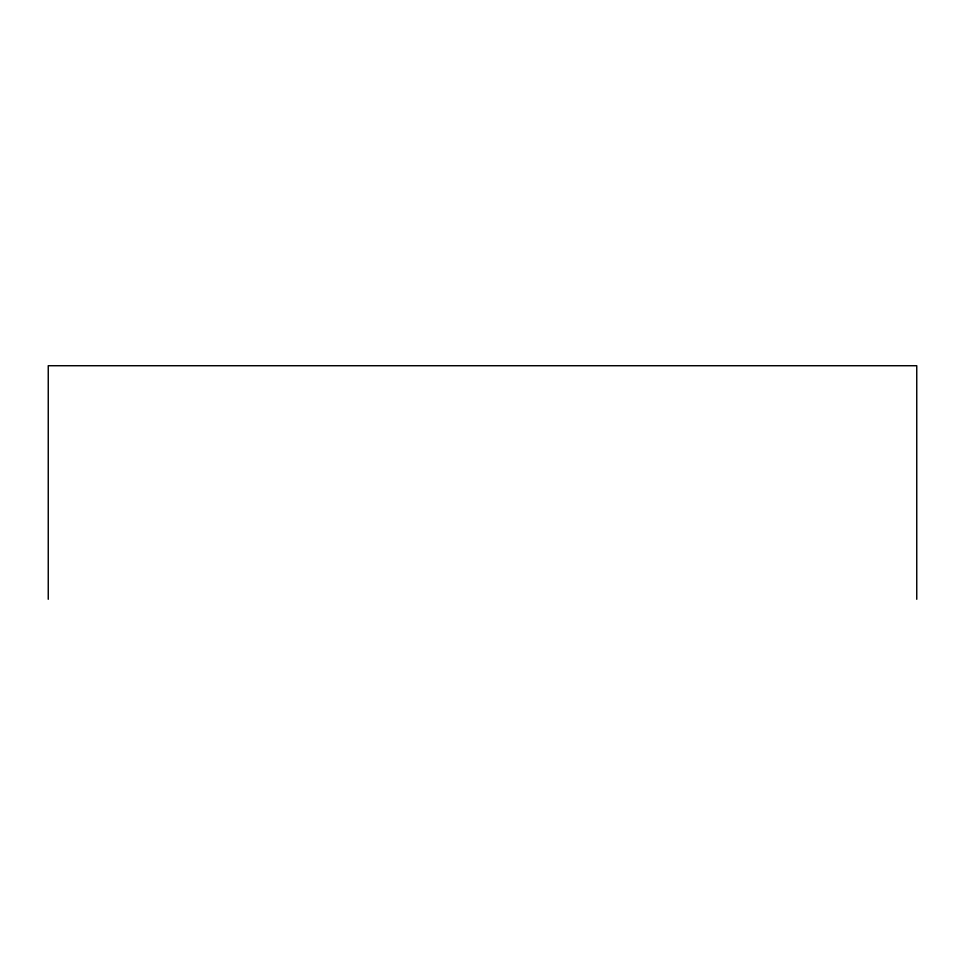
<?xml version="1.0" encoding="UTF-8"?>
<svg xmlns="http://www.w3.org/2000/svg" width="965" height="965" viewBox="0 0 965 965"><rect width="100%" height="100%" fill="white"/><g stroke="black" fill="none" stroke-linecap="round" stroke-linejoin="round"><path stroke-width="1.45" d="M916.75 599.277L916.75 365.723L48.25 365.723L48.25 599.277"/></g></svg>
